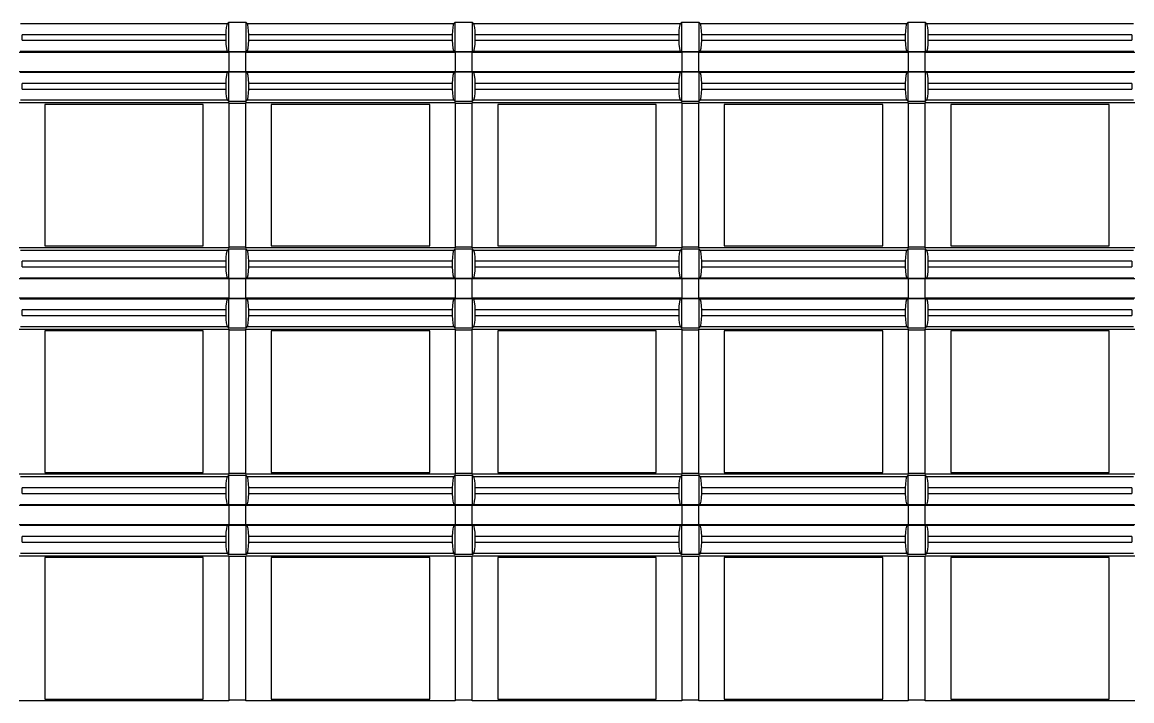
# Model space of a CAD drawing. Header units: inches. Extents: x 0 to 653, y 0 to 346.
# Drawn here: x 92.12 to 111.72, y 268.1 to 280.08 of the extents above; entities that cross this region are included whole.
import ezdxf

# ---------------------------------------------------------------- set-up
doc = ezdxf.new("R2010")
doc.units = ezdxf.units.IN
doc.header["$LTSCALE"] = 35.925693
doc.header["$MEASUREMENT"] = 0
doc.layers.add('2', color=7, linetype='CONTINUOUS')

msp = doc.modelspace()

# ---------------------------------------------------------------- linework, layer by layer
at = {"layer": '2', "color": 132, "linetype": 'Continuous', "true_color": 0x00cccc}
for p, q in [((92.095, 280.058), (95.749, 280.058)), ((95.772, 280.082), (95.749, 280.058)), ((95.772, 279.558), (95.772, 280.082)), ((95.772, 280.082), (96.072, 280.082)), ((96.072, 280.082), (96.072, 279.558)), ((96.095, 280.058), (96.072, 280.082)), ((96.095, 280.058), (99.748, 280.058)), ((99.772, 280.082), (99.748, 280.058)), ((99.772, 279.558), (99.772, 280.082)), ((99.772, 280.082), (100.072, 280.082)), ((100.072, 280.082), (100.072, 279.558)), ((100.095, 280.058), (100.072, 280.082)), ((100.095, 280.058), (103.748, 280.058)), ((103.772, 280.082), (103.748, 280.058)), ((103.772, 279.558), (103.772, 280.082)), ((103.772, 280.082), (104.072, 280.082)), ((104.072, 280.082), (104.072, 279.558)), ((104.095, 280.058), (104.072, 280.082)), ((104.095, 280.058), (107.748, 280.058)), ((107.772, 280.082), (107.748, 280.058)), ((107.772, 279.558), (107.772, 280.082)), ((107.772, 280.082), (108.072, 280.082)), ((108.072, 280.082), (108.072, 279.558)), ((108.095, 280.058), (108.072, 280.082)), ((108.095, 280.058), (111.748, 280.058)), ((92.124, 279.762), (92.124, 279.861)), ((95.719, 279.861), (92.124, 279.861)), ((95.719, 279.861), (95.719, 279.762)), ((96.124, 279.762), (96.124, 279.861)), ((99.719, 279.861), (96.124, 279.861)), ((99.719, 279.861), (99.719, 279.762)), ((100.124, 279.762), (100.124, 279.861)), ((103.719, 279.861), (100.124, 279.861)), ((103.719, 279.861), (103.719, 279.762)), ((104.124, 279.762), (104.124, 279.861)), ((107.719, 279.861), (104.124, 279.861)), ((107.719, 279.861), (107.719, 279.762)), ((108.124, 279.762), (108.124, 279.861)), ((111.719, 279.861), (108.124, 279.861)), ((111.719, 279.861), (111.719, 279.762)), ((92.124, 279.762), (95.719, 279.762)), ((96.124, 279.762), (99.719, 279.762)), ((100.124, 279.762), (103.719, 279.762)), ((104.124, 279.762), (107.719, 279.762)), ((108.124, 279.762), (111.719, 279.762)), ((92.072, 279.555), (95.772, 279.555)), ((95.753, 279.562), (92.09, 279.562)), ((95.753, 279.562), (95.772, 279.558)), ((96.072, 279.558), (95.772, 279.558)), ((95.772, 279.555), (95.772, 279.207)), ((96.072, 279.551), (95.772, 279.551)), ((96.072, 279.558), (96.09, 279.562)), ((96.072, 279.207), (96.072, 279.555)), ((96.072, 279.555), (99.772, 279.555)), ((99.753, 279.562), (96.09, 279.562)), ((99.753, 279.562), (99.772, 279.558)), ((100.072, 279.558), (99.772, 279.558)), ((99.772, 279.555), (99.772, 279.207)), ((100.072, 279.551), (99.772, 279.551)), ((100.072, 279.558), (100.09, 279.562)), ((100.072, 279.207), (100.072, 279.555)), ((100.072, 279.555), (103.772, 279.555)), ((103.753, 279.562), (100.09, 279.562)), ((103.753, 279.562), (103.772, 279.558)), ((104.072, 279.558), (103.772, 279.558)), ((103.772, 279.555), (103.772, 279.207)), ((104.072, 279.551), (103.772, 279.551)), ((104.072, 279.558), (104.09, 279.562)), ((104.072, 279.207), (104.072, 279.555)), ((104.072, 279.555), (107.772, 279.555)), ((107.753, 279.562), (104.09, 279.562)), ((107.753, 279.562), (107.772, 279.558)), ((108.072, 279.558), (107.772, 279.558)), ((107.772, 279.555), (107.772, 279.207)), ((108.072, 279.551), (107.772, 279.551)), ((108.072, 279.558), (108.09, 279.562)), ((108.072, 279.207), (108.072, 279.555)), ((108.072, 279.555), (111.772, 279.555)), ((111.753, 279.562), (108.09, 279.562)), ((95.772, 279.207), (92.072, 279.207)), ((92.09, 279.2), (95.753, 279.2)), ((95.772, 279.203), (95.753, 279.2)), ((95.772, 279.21), (96.072, 279.21)), ((95.772, 278.68), (95.772, 279.203)), ((95.772, 279.203), (96.072, 279.203)), ((99.772, 279.207), (96.072, 279.207)), ((96.072, 279.203), (96.072, 278.68)), ((96.09, 279.2), (96.072, 279.203)), ((96.09, 279.2), (99.753, 279.2)), ((99.772, 279.203), (99.753, 279.2)), ((99.772, 279.21), (100.072, 279.21)), ((99.772, 278.68), (99.772, 279.203)), ((99.772, 279.203), (100.072, 279.203)), ((103.772, 279.207), (100.072, 279.207)), ((100.072, 279.203), (100.072, 278.68)), ((100.09, 279.2), (100.072, 279.203)), ((100.09, 279.2), (103.753, 279.2)), ((103.772, 279.203), (103.753, 279.2)), ((103.772, 279.21), (104.072, 279.21)), ((103.772, 278.68), (103.772, 279.203)), ((103.772, 279.203), (104.072, 279.203)), ((107.772, 279.207), (104.072, 279.207)), ((104.072, 279.203), (104.072, 278.68)), ((104.09, 279.2), (104.072, 279.203)), ((104.09, 279.2), (107.753, 279.2)), ((107.772, 279.203), (107.753, 279.2)), ((107.772, 279.21), (108.072, 279.21)), ((107.772, 278.68), (107.772, 279.203)), ((107.772, 279.203), (108.072, 279.203)), ((111.772, 279.207), (108.072, 279.207)), ((108.072, 279.203), (108.072, 278.68)), ((108.09, 279.2), (108.072, 279.203)), ((108.09, 279.2), (111.753, 279.2)), ((92.124, 278.9), (92.124, 279)), ((95.719, 279), (92.124, 279)), ((92.124, 278.9), (95.719, 278.9)), ((95.719, 279), (95.719, 278.9)), ((96.124, 278.9), (96.124, 279)), ((99.719, 279), (96.124, 279)), ((96.124, 278.9), (99.719, 278.9)), ((99.719, 279), (99.719, 278.9)), ((100.124, 278.9), (100.124, 279)), ((103.719, 279), (100.124, 279)), ((100.124, 278.9), (103.719, 278.9)), ((103.719, 279), (103.719, 278.9)), ((104.124, 278.9), (104.124, 279)), ((107.719, 279), (104.124, 279)), ((104.124, 278.9), (107.719, 278.9)), ((107.719, 279), (107.719, 278.9)), ((108.124, 278.9), (108.124, 279)), ((111.719, 279), (108.124, 279)), ((108.124, 278.9), (111.719, 278.9)), ((111.719, 279), (111.719, 278.9)), ((92.072, 278.662), (95.772, 278.662)), ((95.749, 278.703), (92.095, 278.703)), ((95.749, 278.703), (95.772, 278.68)), ((96.072, 278.68), (95.772, 278.68)), ((95.772, 278.662), (95.772, 276.099)), ((96.072, 278.644), (95.772, 278.644)), ((96.072, 278.68), (96.095, 278.703)), ((96.072, 276.099), (96.072, 278.662)), ((96.072, 278.662), (99.772, 278.662)), ((99.748, 278.703), (96.095, 278.703)), ((99.748, 278.703), (99.772, 278.68)), ((100.072, 278.68), (99.772, 278.68)), ((99.772, 278.662), (99.772, 276.099)), ((100.072, 278.644), (99.772, 278.644)), ((100.072, 278.68), (100.095, 278.703)), ((100.072, 276.099), (100.072, 278.662)), ((100.072, 278.662), (103.772, 278.662)), ((103.748, 278.703), (100.095, 278.703)), ((103.748, 278.703), (103.772, 278.68)), ((104.072, 278.68), (103.772, 278.68)), ((103.772, 278.662), (103.772, 276.099)), ((104.072, 278.644), (103.772, 278.644)), ((104.072, 278.68), (104.095, 278.703)), ((104.072, 276.099), (104.072, 278.662)), ((104.072, 278.662), (107.772, 278.662)), ((107.748, 278.703), (104.095, 278.703)), ((107.748, 278.703), (107.772, 278.68)), ((108.072, 278.68), (107.772, 278.68)), ((107.772, 278.662), (107.772, 276.099)), ((108.072, 278.644), (107.772, 278.644)), ((108.072, 278.68), (108.095, 278.703)), ((108.072, 276.099), (108.072, 278.662)), ((108.072, 278.662), (111.772, 278.662)), ((111.748, 278.703), (108.095, 278.703)), ((92.522, 278.631), (92.522, 276.131)), ((95.322, 278.631), (92.522, 278.631)), ((95.322, 276.131), (95.322, 278.631)), ((96.522, 278.631), (96.522, 276.131)), ((99.322, 278.631), (96.522, 278.631)), ((99.322, 276.131), (99.322, 278.631)), ((100.522, 278.631), (100.522, 276.131)), ((103.322, 278.631), (100.522, 278.631)), ((103.322, 276.131), (103.322, 278.631)), ((104.522, 278.631), (104.522, 276.131)), ((107.322, 278.631), (104.522, 278.631)), ((107.322, 276.131), (107.322, 278.631)), ((108.522, 278.631), (108.522, 276.131)), ((111.322, 278.631), (108.522, 278.631)), ((111.322, 276.131), (111.322, 278.631)), ((95.772, 276.099), (92.072, 276.099)), ((92.522, 276.131), (95.322, 276.131)), ((95.772, 276.117), (96.072, 276.117)), ((99.772, 276.099), (96.072, 276.099)), ((96.522, 276.131), (99.322, 276.131)), ((99.772, 276.117), (100.072, 276.117)), ((103.772, 276.099), (100.072, 276.099)), ((100.522, 276.131), (103.322, 276.131)), ((103.772, 276.117), (104.072, 276.117)), ((107.772, 276.099), (104.072, 276.099)), ((104.522, 276.131), (107.322, 276.131)), ((107.772, 276.117), (108.072, 276.117)), ((111.772, 276.099), (108.072, 276.099)), ((108.522, 276.131), (111.322, 276.131)), ((92.095, 276.059), (95.749, 276.059)), ((95.772, 276.082), (95.749, 276.059)), ((95.772, 275.558), (95.772, 276.082)), ((95.772, 276.082), (96.072, 276.082)), ((96.072, 276.082), (96.072, 275.558)), ((96.095, 276.059), (96.072, 276.082)), ((96.095, 276.059), (99.748, 276.059)), ((99.772, 276.082), (99.748, 276.059)), ((99.772, 275.558), (99.772, 276.082)), ((99.772, 276.082), (100.072, 276.082)), ((100.072, 276.082), (100.072, 275.558)), ((100.095, 276.059), (100.072, 276.082)), ((100.095, 276.059), (103.748, 276.059)), ((103.772, 276.082), (103.748, 276.059)), ((103.772, 275.558), (103.772, 276.082)), ((103.772, 276.082), (104.072, 276.082)), ((104.072, 276.082), (104.072, 275.558)), ((104.095, 276.059), (104.072, 276.082)), ((104.095, 276.059), (107.748, 276.059)), ((107.772, 276.082), (107.748, 276.059)), ((107.772, 275.558), (107.772, 276.082)), ((107.772, 276.082), (108.072, 276.082)), ((108.072, 276.082), (108.072, 275.558)), ((108.095, 276.059), (108.072, 276.082)), ((108.095, 276.059), (111.748, 276.059)), ((92.124, 275.762), (92.124, 275.862)), ((95.719, 275.862), (92.124, 275.862)), ((92.124, 275.762), (95.719, 275.762)), ((95.719, 275.862), (95.719, 275.762)), ((96.124, 275.762), (96.124, 275.862)), ((99.719, 275.862), (96.124, 275.862)), ((96.124, 275.762), (99.719, 275.762)), ((99.719, 275.862), (99.719, 275.762)), ((100.124, 275.762), (100.124, 275.862)), ((103.719, 275.862), (100.124, 275.862)), ((100.124, 275.762), (103.719, 275.762)), ((103.719, 275.862), (103.719, 275.762)), ((104.124, 275.762), (104.124, 275.862)), ((107.719, 275.862), (104.124, 275.862)), ((104.124, 275.762), (107.719, 275.762)), ((107.719, 275.862), (107.719, 275.762)), ((108.124, 275.762), (108.124, 275.862)), ((111.719, 275.862), (108.124, 275.862)), ((108.124, 275.762), (111.719, 275.762)), ((111.719, 275.862), (111.719, 275.762)), ((92.072, 275.555), (95.772, 275.555)), ((95.753, 275.562), (92.09, 275.562)), ((95.753, 275.562), (95.772, 275.558)), ((96.072, 275.558), (95.772, 275.558)), ((95.772, 275.555), (95.772, 275.207)), ((96.072, 275.551), (95.772, 275.551)), ((96.072, 275.558), (96.09, 275.562)), ((96.072, 275.207), (96.072, 275.555)), ((96.072, 275.555), (99.772, 275.555)), ((99.753, 275.562), (96.09, 275.562)), ((99.753, 275.562), (99.772, 275.558)), ((100.072, 275.558), (99.772, 275.558)), ((99.772, 275.555), (99.772, 275.207)), ((100.072, 275.551), (99.772, 275.551)), ((100.072, 275.558), (100.09, 275.562)), ((100.072, 275.207), (100.072, 275.555)), ((100.072, 275.555), (103.772, 275.555)), ((103.753, 275.562), (100.09, 275.562)), ((103.753, 275.562), (103.772, 275.558)), ((104.072, 275.558), (103.772, 275.558)), ((103.772, 275.555), (103.772, 275.207)), ((104.072, 275.551), (103.772, 275.551)), ((104.072, 275.558), (104.09, 275.562)), ((104.072, 275.207), (104.072, 275.555)), ((104.072, 275.555), (107.772, 275.555)), ((107.753, 275.562), (104.09, 275.562)), ((107.753, 275.562), (107.772, 275.558)), ((108.072, 275.558), (107.772, 275.558)), ((107.772, 275.555), (107.772, 275.207)), ((108.072, 275.551), (107.772, 275.551)), ((108.072, 275.558), (108.09, 275.562)), ((108.072, 275.207), (108.072, 275.555)), ((108.072, 275.555), (111.772, 275.555)), ((111.753, 275.562), (108.09, 275.562)), ((95.772, 275.207), (92.072, 275.207)), ((92.09, 275.2), (95.753, 275.2)), ((95.772, 275.203), (95.753, 275.2)), ((95.772, 275.21), (96.072, 275.21)), ((95.772, 274.68), (95.772, 275.203)), ((95.772, 275.203), (96.072, 275.203)), ((99.772, 275.207), (96.072, 275.207)), ((96.072, 275.203), (96.072, 274.68)), ((96.09, 275.2), (96.072, 275.203)), ((96.09, 275.2), (99.753, 275.2)), ((99.772, 275.203), (99.753, 275.2)), ((99.772, 275.21), (100.072, 275.21)), ((99.772, 274.68), (99.772, 275.203)), ((99.772, 275.203), (100.072, 275.203)), ((103.772, 275.207), (100.072, 275.207)), ((100.072, 275.203), (100.072, 274.68)), ((100.09, 275.2), (100.072, 275.203)), ((100.09, 275.2), (103.753, 275.2)), ((103.772, 275.203), (103.753, 275.2)), ((103.772, 275.21), (104.072, 275.21)), ((103.772, 274.68), (103.772, 275.203)), ((103.772, 275.203), (104.072, 275.203)), ((107.772, 275.207), (104.072, 275.207)), ((104.072, 275.203), (104.072, 274.68)), ((104.09, 275.2), (104.072, 275.203)), ((104.09, 275.2), (107.753, 275.2)), ((107.772, 275.203), (107.753, 275.2)), ((107.772, 275.21), (108.072, 275.21)), ((107.772, 274.68), (107.772, 275.203)), ((107.772, 275.203), (108.072, 275.203)), ((111.772, 275.207), (108.072, 275.207)), ((108.072, 275.203), (108.072, 274.68)), ((108.09, 275.2), (108.072, 275.203)), ((108.09, 275.2), (111.753, 275.2)), ((92.124, 274.9), (92.124, 275)), ((95.719, 275), (92.124, 275)), ((95.719, 275), (95.719, 274.9)), ((96.124, 274.9), (96.124, 275)), ((99.719, 275), (96.124, 275)), ((99.719, 275), (99.719, 274.9)), ((100.124, 274.9), (100.124, 275)), ((103.719, 275), (100.124, 275)), ((103.719, 275), (103.719, 274.9)), ((104.124, 274.9), (104.124, 275)), ((107.719, 275), (104.124, 275)), ((107.719, 275), (107.719, 274.9)), ((108.124, 274.9), (108.124, 275)), ((111.719, 275), (108.124, 275)), ((111.719, 275), (111.719, 274.9)), ((92.124, 274.9), (95.719, 274.9)), ((96.124, 274.9), (99.719, 274.9)), ((100.124, 274.9), (103.719, 274.9)), ((104.124, 274.9), (107.719, 274.9)), ((108.124, 274.9), (111.719, 274.9)), ((92.072, 274.662), (95.772, 274.662)), ((95.749, 274.703), (92.095, 274.703)), ((92.522, 274.631), (92.522, 272.131)), ((95.322, 274.631), (92.522, 274.631)), ((95.322, 272.131), (95.322, 274.631)), ((95.749, 274.703), (95.772, 274.68)), ((96.072, 274.68), (95.772, 274.68)), ((95.772, 274.662), (95.772, 272.1)), ((96.072, 274.644), (95.772, 274.644)), ((96.072, 274.68), (96.095, 274.703)), ((96.072, 272.1), (96.072, 274.662)), ((96.072, 274.662), (99.772, 274.662)), ((99.748, 274.703), (96.095, 274.703)), ((96.522, 274.631), (96.522, 272.131)), ((99.322, 274.631), (96.522, 274.631)), ((99.322, 272.131), (99.322, 274.631)), ((99.748, 274.703), (99.772, 274.68)), ((100.072, 274.68), (99.772, 274.68)), ((99.772, 274.662), (99.772, 272.1)), ((100.072, 274.644), (99.772, 274.644)), ((100.072, 274.68), (100.095, 274.703)), ((100.072, 272.1), (100.072, 274.662)), ((100.072, 274.662), (103.772, 274.662)), ((103.748, 274.703), (100.095, 274.703)), ((100.522, 274.631), (100.522, 272.131)), ((103.322, 274.631), (100.522, 274.631)), ((103.322, 272.131), (103.322, 274.631)), ((103.748, 274.703), (103.772, 274.68)), ((104.072, 274.68), (103.772, 274.68)), ((103.772, 274.662), (103.772, 272.1)), ((104.072, 274.644), (103.772, 274.644)), ((104.072, 274.68), (104.095, 274.703)), ((104.072, 272.1), (104.072, 274.662)), ((104.072, 274.662), (107.772, 274.662)), ((107.748, 274.703), (104.095, 274.703)), ((104.522, 274.631), (104.522, 272.131)), ((107.322, 274.631), (104.522, 274.631)), ((107.322, 272.131), (107.322, 274.631)), ((107.748, 274.703), (107.772, 274.68)), ((108.072, 274.68), (107.772, 274.68)), ((107.772, 274.662), (107.772, 272.1)), ((108.072, 274.644), (107.772, 274.644)), ((108.072, 274.68), (108.095, 274.703)), ((108.072, 272.1), (108.072, 274.662)), ((108.072, 274.662), (111.772, 274.662)), ((111.748, 274.703), (108.095, 274.703)), ((108.522, 274.631), (108.522, 272.131)), ((111.322, 274.631), (108.522, 274.631)), ((111.322, 272.131), (111.322, 274.631)), ((95.772, 272.1), (92.072, 272.1)), ((92.095, 272.059), (95.749, 272.059)), ((92.522, 272.131), (95.322, 272.131)), ((95.772, 272.082), (95.749, 272.059)), ((95.772, 272.117), (96.072, 272.117)), ((95.772, 271.558), (95.772, 272.082)), ((95.772, 272.082), (96.072, 272.082)), ((99.772, 272.1), (96.072, 272.1)), ((96.072, 272.082), (96.072, 271.558)), ((96.095, 272.059), (96.072, 272.082)), ((96.095, 272.059), (99.748, 272.059)), ((96.522, 272.131), (99.322, 272.131)), ((99.772, 272.082), (99.748, 272.059)), ((99.772, 272.117), (100.072, 272.117)), ((99.772, 271.558), (99.772, 272.082)), ((99.772, 272.082), (100.072, 272.082)), ((103.772, 272.1), (100.072, 272.1)), ((100.072, 272.082), (100.072, 271.558)), ((100.095, 272.059), (100.072, 272.082)), ((100.095, 272.059), (103.748, 272.059)), ((100.522, 272.131), (103.322, 272.131)), ((103.772, 272.082), (103.748, 272.059)), ((103.772, 272.117), (104.072, 272.117)), ((103.772, 271.558), (103.772, 272.082)), ((103.772, 272.082), (104.072, 272.082)), ((107.772, 272.1), (104.072, 272.1)), ((104.072, 272.082), (104.072, 271.558)), ((104.095, 272.059), (104.072, 272.082)), ((104.095, 272.059), (107.748, 272.059)), ((104.522, 272.131), (107.322, 272.131)), ((107.772, 272.082), (107.748, 272.059)), ((107.772, 272.117), (108.072, 272.117)), ((107.772, 271.558), (107.772, 272.082)), ((107.772, 272.082), (108.072, 272.082)), ((111.772, 272.1), (108.072, 272.1)), ((108.072, 272.082), (108.072, 271.558)), ((108.095, 272.059), (108.072, 272.082)), ((108.095, 272.059), (111.748, 272.059)), ((108.522, 272.131), (111.322, 272.131)), ((92.124, 271.762), (92.124, 271.862)), ((95.719, 271.862), (92.124, 271.862)), ((95.719, 271.862), (95.719, 271.762)), ((96.124, 271.762), (96.124, 271.862)), ((99.719, 271.862), (96.124, 271.862)), ((99.719, 271.862), (99.719, 271.762)), ((100.124, 271.762), (100.124, 271.862)), ((103.719, 271.862), (100.124, 271.862)), ((103.719, 271.862), (103.719, 271.762)), ((104.124, 271.762), (104.124, 271.862)), ((107.719, 271.862), (104.124, 271.862)), ((107.719, 271.862), (107.719, 271.762)), ((108.124, 271.762), (108.124, 271.862)), ((111.719, 271.862), (108.124, 271.862)), ((111.719, 271.862), (111.719, 271.762)), ((92.124, 271.762), (95.719, 271.762)), ((96.124, 271.762), (99.719, 271.762)), ((100.124, 271.762), (103.719, 271.762)), ((104.124, 271.762), (107.719, 271.762)), ((108.124, 271.762), (111.719, 271.762)), ((92.072, 271.555), (95.772, 271.555)), ((95.753, 271.562), (92.09, 271.562)), ((95.753, 271.562), (95.772, 271.558)), ((96.072, 271.558), (95.772, 271.558)), ((95.772, 271.555), (95.772, 271.207)), ((96.072, 271.551), (95.772, 271.551)), ((96.072, 271.558), (96.09, 271.562)), ((96.072, 271.207), (96.072, 271.555)), ((96.072, 271.555), (99.772, 271.555)), ((99.753, 271.562), (96.09, 271.562)), ((99.753, 271.562), (99.772, 271.558)), ((100.072, 271.558), (99.772, 271.558)), ((99.772, 271.555), (99.772, 271.207)), ((100.072, 271.551), (99.772, 271.551)), ((100.072, 271.558), (100.09, 271.562)), ((100.072, 271.207), (100.072, 271.555)), ((100.072, 271.555), (103.772, 271.555)), ((103.753, 271.562), (100.09, 271.562)), ((103.753, 271.562), (103.772, 271.558)), ((104.072, 271.558), (103.772, 271.558)), ((103.772, 271.555), (103.772, 271.207)), ((104.072, 271.551), (103.772, 271.551)), ((104.072, 271.558), (104.09, 271.562)), ((104.072, 271.207), (104.072, 271.555)), ((104.072, 271.555), (107.772, 271.555)), ((107.753, 271.562), (104.09, 271.562)), ((107.753, 271.562), (107.772, 271.558)), ((108.072, 271.558), (107.772, 271.558)), ((107.772, 271.555), (107.772, 271.207)), ((108.072, 271.551), (107.772, 271.551)), ((108.072, 271.558), (108.09, 271.562)), ((108.072, 271.207), (108.072, 271.555)), ((108.072, 271.555), (111.772, 271.555)), ((111.753, 271.562), (108.09, 271.562)), ((95.772, 271.207), (92.072, 271.207)), ((92.09, 271.2), (95.753, 271.2)), ((95.772, 271.203), (95.753, 271.2)), ((95.772, 271.21), (96.072, 271.21)), ((95.772, 270.68), (95.772, 271.203)), ((95.772, 271.203), (96.072, 271.203)), ((99.772, 271.207), (96.072, 271.207)), ((96.072, 271.203), (96.072, 270.68)), ((96.09, 271.2), (96.072, 271.203)), ((96.09, 271.2), (99.753, 271.2)), ((99.772, 271.203), (99.753, 271.2)), ((99.772, 271.21), (100.072, 271.21)), ((99.772, 270.68), (99.772, 271.203)), ((99.772, 271.203), (100.072, 271.203)), ((103.772, 271.207), (100.072, 271.207)), ((100.072, 271.203), (100.072, 270.68)), ((100.09, 271.2), (100.072, 271.203)), ((100.09, 271.2), (103.753, 271.2)), ((103.772, 271.203), (103.753, 271.2)), ((103.772, 271.21), (104.072, 271.21)), ((103.772, 270.68), (103.772, 271.203)), ((103.772, 271.203), (104.072, 271.203)), ((107.772, 271.207), (104.072, 271.207)), ((104.072, 271.203), (104.072, 270.68)), ((104.09, 271.2), (104.072, 271.203)), ((104.09, 271.2), (107.753, 271.2)), ((107.772, 271.203), (107.753, 271.2)), ((107.772, 271.21), (108.072, 271.21)), ((107.772, 270.68), (107.772, 271.203)), ((107.772, 271.203), (108.072, 271.203)), ((111.772, 271.207), (108.072, 271.207)), ((108.072, 271.203), (108.072, 270.68)), ((108.09, 271.2), (108.072, 271.203)), ((108.09, 271.2), (111.753, 271.2)), ((92.124, 270.9), (92.124, 271)), ((95.719, 271), (92.124, 271)), ((95.719, 271), (95.719, 270.9)), ((96.124, 270.9), (96.124, 271)), ((99.719, 271), (96.124, 271)), ((99.719, 271), (99.719, 270.9)), ((100.124, 270.9), (100.124, 271)), ((103.719, 271), (100.124, 271)), ((103.719, 271), (103.719, 270.9)), ((104.124, 270.9), (104.124, 271)), ((107.719, 271), (104.124, 271)), ((107.719, 271), (107.719, 270.9)), ((108.124, 270.9), (108.124, 271)), ((111.719, 271), (108.124, 271)), ((111.719, 271), (111.719, 270.9)), ((92.124, 270.9), (95.719, 270.9)), ((96.124, 270.9), (99.719, 270.9)), ((100.124, 270.9), (103.719, 270.9)), ((104.124, 270.9), (107.719, 270.9)), ((108.124, 270.9), (111.719, 270.9)), ((92.072, 270.662), (95.772, 270.662)), ((95.749, 270.703), (92.095, 270.703)), ((92.522, 270.631), (92.522, 268.131)), ((95.322, 270.631), (92.522, 270.631)), ((95.322, 268.131), (95.322, 270.631)), ((95.749, 270.703), (95.772, 270.68)), ((96.072, 270.68), (95.772, 270.68)), ((95.772, 270.662), (95.772, 268.1)), ((96.072, 270.645), (95.772, 270.645)), ((96.072, 270.68), (96.095, 270.703)), ((96.072, 268.1), (96.072, 270.662)), ((96.072, 270.662), (99.772, 270.662)), ((99.748, 270.703), (96.095, 270.703)), ((96.522, 270.631), (96.522, 268.131)), ((99.322, 270.631), (96.522, 270.631)), ((99.322, 268.131), (99.322, 270.631)), ((99.748, 270.703), (99.772, 270.68)), ((100.072, 270.68), (99.772, 270.68)), ((99.772, 270.662), (99.772, 268.1)), ((100.072, 270.645), (99.772, 270.645)), ((100.072, 270.68), (100.095, 270.703)), ((100.072, 268.1), (100.072, 270.662)), ((100.072, 270.662), (103.772, 270.662)), ((103.748, 270.703), (100.095, 270.703)), ((100.522, 270.631), (100.522, 268.131)), ((103.322, 270.631), (100.522, 270.631)), ((103.322, 268.131), (103.322, 270.631)), ((103.748, 270.703), (103.772, 270.68)), ((104.072, 270.68), (103.772, 270.68)), ((103.772, 270.662), (103.772, 268.1)), ((104.072, 270.645), (103.772, 270.645)), ((104.072, 270.68), (104.095, 270.703)), ((104.072, 268.1), (104.072, 270.662)), ((104.072, 270.662), (107.772, 270.662)), ((107.748, 270.703), (104.095, 270.703)), ((104.522, 270.631), (104.522, 268.131)), ((107.322, 270.631), (104.522, 270.631)), ((107.322, 268.131), (107.322, 270.631)), ((107.748, 270.703), (107.772, 270.68)), ((108.072, 270.68), (107.772, 270.68)), ((107.772, 270.662), (107.772, 268.1)), ((108.072, 270.645), (107.772, 270.645)), ((108.072, 270.68), (108.095, 270.703)), ((108.072, 268.1), (108.072, 270.662)), ((108.072, 270.662), (111.772, 270.662)), ((111.748, 270.703), (108.095, 270.703)), ((108.522, 270.631), (108.522, 268.131)), ((111.322, 270.631), (108.522, 270.631)), ((111.322, 268.131), (111.322, 270.631)), ((95.772, 268.1), (92.072, 268.1)), ((92.522, 268.131), (95.322, 268.131)), ((95.772, 268.117), (96.072, 268.117)), ((99.772, 268.1), (96.072, 268.1)), ((96.522, 268.131), (99.322, 268.131)), ((99.772, 268.117), (100.072, 268.117)), ((103.772, 268.1), (100.072, 268.1)), ((100.522, 268.131), (103.322, 268.131)), ((103.772, 268.117), (104.072, 268.117)), ((107.772, 268.1), (104.072, 268.1)), ((104.522, 268.131), (107.322, 268.131)), ((107.772, 268.117), (108.072, 268.117)), ((111.772, 268.1), (108.072, 268.1)), ((108.522, 268.131), (111.322, 268.131))]:
    msp.add_line(p, q, dxfattribs=at)
for centre, start_param, end_param in [((95.755, 279.861), 0.174533, 1.570796), ((96.089, 279.861), -1.570796, -0.174533), ((99.755, 279.861), 0.174533, 1.570796), ((100.089, 279.861), -1.570796, -0.174533), ((103.755, 279.861), 0.174533, 1.570796), ((104.089, 279.861), -1.570796, -0.174533), ((107.754, 279.861), 0.174533, 1.570796), ((108.089, 279.861), -1.570796, -0.174533), ((95.755, 279.762), -4.712389, -3.176499), ((96.089, 279.762), -3.106686, -1.570796), ((99.755, 279.762), 1.570796, 3.106686), ((100.089, 279.762), -3.106686, -1.570796), ((103.755, 279.762), 1.570796, 3.106686), ((104.089, 279.762), -3.106686, -1.570796), ((107.754, 279.762), -4.712389, -3.176499), ((108.089, 279.762), -3.106686, -1.570796), ((95.755, 279), 0.034907, 1.570796), ((96.089, 279), -1.570796, -0.034907), ((99.755, 279), 0.034907, 1.570796), ((100.089, 279), -1.570796, -0.034907), ((103.755, 279), 0.034907, 1.570796), ((104.089, 279), -1.570796, -0.034907), ((107.754, 279), 0.034907, 1.570796), ((108.089, 279), -1.570796, -0.034907), ((95.755, 278.9), -4.712389, -3.316126), ((96.089, 278.9), -2.96706, -1.570796), ((99.755, 278.9), -4.712389, -3.316126), ((100.089, 278.9), -2.96706, -1.570796), ((103.755, 278.9), -4.712389, -3.316126), ((104.089, 278.9), -2.96706, -1.570796), ((107.754, 278.9), -4.712389, -3.316126), ((108.089, 278.9), -2.96706, -1.570796), ((95.755, 275.862), 0.174533, 1.570796), ((96.089, 275.862), -1.570796, -0.174533), ((99.755, 275.862), 0.174533, 1.570796), ((100.089, 275.862), -1.570796, -0.174533), ((103.755, 275.862), 0.174533, 1.570796), ((104.089, 275.862), -1.570796, -0.174533), ((107.754, 275.862), 0.174533, 1.570796), ((108.089, 275.862), -1.570796, -0.174533), ((95.755, 275.762), -4.712389, -3.176499), ((96.089, 275.762), -3.106686, -1.570796), ((99.755, 275.762), 1.570796, 3.106686), ((100.089, 275.762), -3.106686, -1.570796), ((103.755, 275.762), 1.570796, 3.106686), ((104.089, 275.762), -3.106686, -1.570796), ((107.754, 275.762), -4.712389, -3.176499), ((108.089, 275.762), -3.106686, -1.570796), ((95.755, 275), 0.034907, 1.570796), ((96.089, 275), -1.570796, -0.034907), ((99.755, 275), 0.034907, 1.570796), ((100.089, 275), -1.570796, -0.034907), ((103.755, 275), 0.034907, 1.570796), ((104.089, 275), -1.570796, -0.034907), ((107.754, 275), 0.034907, 1.570796), ((108.089, 275), -1.570796, -0.034907), ((95.755, 274.9), -4.712389, -3.316126), ((96.089, 274.9), -2.96706, -1.570796), ((99.755, 274.9), -4.712389, -3.316126), ((100.089, 274.9), -2.96706, -1.570796), ((103.755, 274.9), -4.712389, -3.316126), ((104.089, 274.9), -2.96706, -1.570796), ((107.754, 274.9), -4.712389, -3.316126), ((108.089, 274.9), -2.96706, -1.570796), ((95.755, 271.862), 0.174533, 1.570796), ((96.089, 271.862), -1.570796, -0.174533), ((99.755, 271.862), 0.174533, 1.570796), ((100.089, 271.862), -1.570796, -0.174533), ((103.755, 271.862), 0.174533, 1.570796), ((104.089, 271.862), -1.570796, -0.174533), ((107.754, 271.862), 0.174533, 1.570796), ((108.089, 271.862), -1.570796, -0.174533), ((95.755, 271.762), -4.712389, -3.176499), ((96.089, 271.762), -3.106686, -1.570796), ((99.755, 271.762), 1.570796, 3.106686), ((100.089, 271.762), -3.106686, -1.570796), ((103.755, 271.762), 1.570796, 3.106686), ((104.089, 271.762), -3.106686, -1.570796), ((107.754, 271.762), -4.712389, -3.176499), ((108.089, 271.762), -3.106686, -1.570796), ((95.755, 271), 0.034907, 1.570796), ((96.089, 271), -1.570796, -0.034907), ((99.755, 271), 0.034907, 1.570796), ((100.089, 271), -1.570796, -0.034907), ((103.755, 271), 0.034907, 1.570796), ((104.089, 271), -1.570796, -0.034907), ((107.754, 271), 0.034907, 1.570796), ((108.089, 271), -1.570796, -0.034907), ((95.755, 270.9), -4.712389, -3.316126), ((96.089, 270.9), -2.96706, -1.570796), ((99.755, 270.9), 1.570796, 2.96706), ((100.089, 270.9), -2.96706, -1.570796), ((103.755, 270.9), -4.712389, -3.316126), ((104.089, 270.9), -2.96706, -1.570796), ((107.754, 270.9), -4.712389, -3.316126), ((108.089, 270.9), -2.96706, -1.570796)]:
    msp.add_ellipse(centre, major_axis=(0, 0.2), ratio=0.176327, start_param=start_param, end_param=end_param, dxfattribs=at)

doc.saveas('drawing.dxf')
